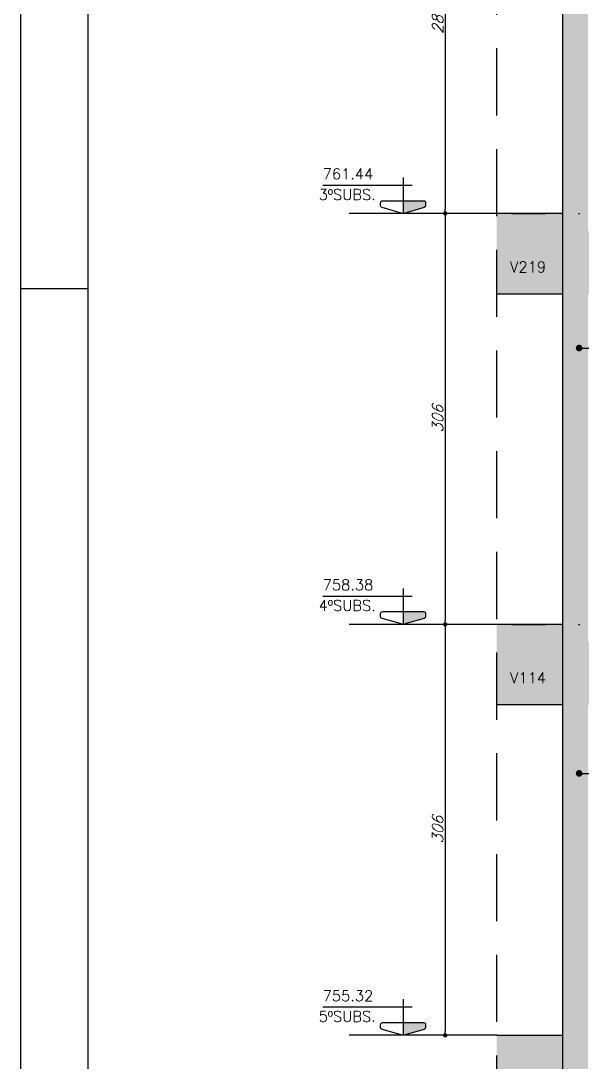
# Model space of a CAD drawing. Header units: millimetres. Extents: x -832 to 3668, y -1574 to 5296.
# Drawn here: x -832 to -414, y -503 to 273 of the extents above; entities that cross this region are included whole.
import ezdxf
from ezdxf import colors
from ezdxf.entities.mleader import LeaderData, LeaderLine
from ezdxf.enums import TextEntityAlignment as Align
from ezdxf.math import Vec2, Vec3

# ---------------------------------------------------------------- set-up
doc = ezdxf.new("R2010")
doc.units = ezdxf.units.MM
doc.header["$LTSCALE"] = 50
doc.linetypes.add('DASHED', pattern=[0.75, 0.5, -0.25])
doc.linetypes.add('DIVIDE2', pattern=[0.625, 0.25, -0.125, 0, -0.125, 0, -0.125])
for name, color, linetype in [('F-AUX', 2, 'Continuous'), ('F-AUX-RED', 1, 'Continuous'), ('F-CORTE', 4, 'Continuous'), ('F-COTAS', 106, 'Continuous'), ('F-EIXOS-DET', 1, 'Continuous'), ('F-MARGEM', 1, 'Continuous'), ('F-NÍVEL-VISTA', 2, 'Continuous'), ('F-SOLIDO', 71, 'Continuous'), ('F-TEXTO', 6, 'Continuous'), ('F-TEXTO-YELLOW', 2, 'Continuous'), ('F-VISTA', 2, 'Continuous'), ('F-VISTA SÓLIDO', 254, 'Continuous')]:
    doc.layers.add(name, color=color, linetype=linetype)
doc.styles.add('CP-TEXT-INCL', font='romans.shx', dxfattribs={"oblique": 20})
doc.styles.add('MCP', font='romans.shx')
doc.styles.get("Standard").update_dxf_attribs({"font": 'arial.ttf'})
doc.dimstyles.new('CP-COTAS-50', dxfattribs={"dimscale": 0.64, "dimtxt": 12.5, "dimasz": 5, "dimexe": 5, "dimexo": 5, "dimgap": 2.5, "dimtad": 1, "dimdec": 1, "dimdsep": 46, "dimtxsty": 'CP-TEXT-INCL', "dimblk1": 'DOT', "dimblk2": 'DOT', "dimsah": 1, "dimcen": 9, "dimclrd": 256, "dimclre": 256, "dimclrt": 256, "dimadec": 0, "dimazin": 0, "dimtfac": 1, "dimtdec": 1, "dimtmove": 2, "dimatfit": 3, "dimldrblk": 'DOT', "dimfxl": 5, "dimtolj": 1, "dimarcsym": 0})
pattern_1 = [(0, (0, 0), (0, 6.985), [5.08, -1.905]), (90, (0, 0), (-6.985, 4e-16), [5.08, -1.905])]

# ---------------------------------------------------------------- blocks, each defined once
blk = doc.blocks.new('A0-1L_900')
at = {"layer": 'F-MARGEM', "color": 2}
blk.add_line((32.95, 89), (32.95, 90), dxfattribs=at)
blk.add_lwpolyline([(0, 0), (0, 90), (137.4, 90), (137.4, 0)], close=True, dxfattribs=at)
at = {"layer": 'F-MARGEM', "color": 7}
blk.add_lwpolyline([(2.5, 89), (136.4, 89), (136.4, 1), (2.5, 1)], close=True, dxfattribs=at)
blk = doc.blocks.new('Nível - Vista')
at = {"layer": 'F-NÍVEL-VISTA'}
blk.add_hatch(color=71, dxfattribs=at).paths.add_polyline_path([(0, 0.238), (-0.38, 0.238, 0.414214), (-0.42, 0.198), (-0.42, 0.148, 0.331206), (-0.391, 0.11), (-0.011, 0.002, 0.072993), (0, 0)])
at = {"layer": 'F-NÍVEL-VISTA', "color": 2}
for p, q in [((0, 0.67), (0, 0)), ((-0.168, 0.521), (1.493, 0.521))]:
    blk.add_line(p, q, dxfattribs=at)
blk.add_lwpolyline([(-0.011, 0.002, 0.146769), (0.011, 0.002), (0.391, 0.11, 0.331206), (0.42, 0.148), (0.42, 0.198, 0.414214), (0.38, 0.238), (-0.38, 0.238, 0.414214), (-0.42, 0.198), (-0.42, 0.148, 0.331206), (-0.391, 0.11), (-0.011, 0.002, 0.146769), (0.011, 0.002)], format="xyb", dxfattribs=at)
at = {"layer": 'F-TEXTO', "color": 3, "style": 'MCP'}
for tag, p in [('NÍVEL', (1.026, 0.636)), ('NÍVEL_DETALHE', (1.02, 0.186))]:
    blk.add_attdef(tag, text='', height=0.2, dxfattribs=at).set_placement(p, align=Align.CENTER)
blk = doc.blocks.new('_DOT')
at = {"color": 0, "linetype": 'ByBlock'}
blk.add_line((-0.5, 0), (-1, 0), dxfattribs=at)
at = {"color": 0, "linetype": 'ByBlock', "const_width": 0.5}
blk.add_lwpolyline([(-0.25, 0, 1), (0.25, 0, 1)], format="xyb", close=True, dxfattribs=at)
blk = doc.blocks.new('*D82')
at = {"layer": 'DEFPOINTS', "color": 0, "transparency": 16777216}
for p in [(-516.42, 417.06), (-516.42, 129.06), (-516.42, 129.06)]:
    blk.add_point(p, dxfattribs=at)
at = {"layer": 'F-COTAS', "lineweight": -2, "transparency": 16777216}
blk.add_line((-516.42, 413.86), (-516.42, 132.26), dxfattribs=at)
at = {"layer": 'F-COTAS', "lineweight": -2, "transparency": 16777216, "xscale": 3.2, "yscale": 3.2, "zscale": 3.2}
for p, rotation in [((-516.42, 417.06), 90), ((-516.42, 129.06), 270)]:
    blk.add_blockref('_DOT', p, dxfattribs=dict(at, rotation=rotation))
at = {"layer": 'F-COTAS', "transparency": 16777216, "insert": (-522.02, 273.06), "char_height": 8, "attachment_point": 5, "rotation": 90, "style": 'CP-TEXT-INCL'}
blk.add_mtext('\\A1;288', dxfattribs=at)
blk = doc.blocks.new('*D83')
at = {"layer": 'DEFPOINTS', "color": 0, "transparency": 16777216}
for p in [(-516.42, 129.06), (-516.42, -176.94), (-516.42, -176.94)]:
    blk.add_point(p, dxfattribs=at)
at = {"layer": 'F-COTAS', "lineweight": -2, "transparency": 16777216}
blk.add_line((-516.42, 125.86), (-516.42, -173.74), dxfattribs=at)
at = {"layer": 'F-COTAS', "lineweight": -2, "transparency": 16777216, "xscale": 3.2, "yscale": 3.2, "zscale": 3.2}
for p, rotation in [((-516.42, 129.06), 90), ((-516.42, -176.94), 270)]:
    blk.add_blockref('_DOT', p, dxfattribs=dict(at, rotation=rotation))
at = {"layer": 'F-COTAS', "transparency": 16777216, "insert": (-522.02, -23.94), "char_height": 8, "attachment_point": 5, "rotation": 90, "style": 'CP-TEXT-INCL'}
blk.add_mtext('\\A1;306', dxfattribs=at)
blk = doc.blocks.new('*D84')
at = {"layer": 'DEFPOINTS', "color": 0, "transparency": 16777216}
for p in [(-516.42, -176.94), (-516.42, -482.94), (-516.42, -482.94)]:
    blk.add_point(p, dxfattribs=at)
at = {"layer": 'F-COTAS', "lineweight": -2, "transparency": 16777216}
blk.add_line((-516.42, -180.14), (-516.42, -479.74), dxfattribs=at)
at = {"layer": 'F-COTAS', "lineweight": -2, "transparency": 16777216, "xscale": 3.2, "yscale": 3.2, "zscale": 3.2}
for p, rotation in [((-516.42, -176.94), 90), ((-516.42, -482.94), 270)]:
    blk.add_blockref('_DOT', p, dxfattribs=dict(at, rotation=rotation))
at = {"layer": 'F-COTAS', "transparency": 16777216, "insert": (-522.02, -329.94), "char_height": 8, "attachment_point": 5, "rotation": 90, "style": 'CP-TEXT-INCL'}
blk.add_mtext('\\A1;306', dxfattribs=at)

msp = doc.modelspace()

# ---------------------------------------------------------------- hatches: boundary and pattern name
h = msp.add_hatch()
h.set_pattern_fill('ANGLE', color=256)
h.set_pattern_definition(pattern_1)
h.paths.add_polyline_path([(-614.04, 137.13), (-564.7, 137.13), (-564.7, 149.13), (-614.04, 149.13)], flags=9)
h = msp.add_hatch()
h.set_pattern_fill('ANGLE', color=256)
h.set_pattern_definition(pattern_1)
h.paths.add_polyline_path([(-469.7, 83.22), (-437.89, 83.22), (-437.89, 95.22), (-469.7, 95.22)], flags=9)
h = msp.add_hatch()
h.set_pattern_fill('ANGLE', color=256)
h.set_pattern_definition(pattern_1)
h.paths.add_polyline_path([(-614.04, -168.87), (-564.7, -168.87), (-564.7, -156.87), (-614.04, -156.87)], flags=9)
h = msp.add_hatch()
h.set_pattern_fill('ANGLE', color=256)
h.set_pattern_definition(pattern_1)
h.paths.add_polyline_path([(-469.7, -222.78), (-437.13, -222.78), (-437.13, -210.78), (-469.7, -210.78)], flags=9)
h = msp.add_hatch()
h.set_pattern_fill('ANGLE', color=256)
h.set_pattern_definition(pattern_1)
h.paths.add_polyline_path([(-614.04, -474.87), (-564.7, -474.87), (-564.7, -462.87), (-614.04, -462.87)], flags=9)
at = {"layer": 'F-SOLIDO'}
h = msp.add_hatch(color=256, dxfattribs=at)
h.dxf.hatch_style = 1
h.paths.add_polyline_path([(-410.07, 4294.74), (-429.07, 4294.73), (-429.07, -692.94), (-478.03, -692.94), (-478.03, -947.94), (-410.07, -947.94)])
h.paths.add_polyline_path([(-307.57, -692.94), (-410.07, -692.94), (-410.07, -947.94), (-307.57, -947.94)])
at = {"layer": 'F-VISTA SÓLIDO'}
h = msp.add_hatch(color=256, dxfattribs=at)
h.dxf.hatch_style = 1
h.paths.add_polyline_path([(-429.07, 129.06), (-478.03, 129.06), (-478.03, 69.06), (-429.07, 69.06)])
h.paths.add_polyline_path([(-247.95, 116.06), (-410.07, 116.06), (-410.07, 69.06), (-174.85, 69.06)])
h.paths.add_polyline_path([(166.93, 129.06), (-156.94, 129.06), (-177.16, 116.06), (-184.57, 116.06), (-184.57, 114.06), (-186.57, 114.06), (-186.57, 98.06), (-156.57, 98.06), (-156.57, 96.06), (-158.57, 96.06), (-158.57, 80.06), (-128.57, 80.06), (-128.57, 78.06), (-130.57, 78.06), (-130.57, 69.06), (166.93, 69.06)])
h = msp.add_hatch(color=256, dxfattribs=at)
h.dxf.hatch_style = 1
h.paths.add_polyline_path([(-429.07, -176.94), (-478.03, -176.94), (-478.03, -236.94), (-429.07, -236.94)])
h.paths.add_polyline_path([(-247.95, -189.94), (-410.07, -189.94), (-410.07, -236.94), (-174.85, -236.94)])
h.paths.add_polyline_path([(166.93, -176.94), (-212.94, -176.94), (-214.57, -177.98), (-214.57, -189.94), (-184.57, -189.94), (-184.57, -191.94), (-186.57, -191.94), (-186.57, -207.94), (-156.57, -207.94), (-156.57, -209.94), (-158.57, -209.94), (-158.57, -225.94), (-128.57, -225.94), (-128.57, -227.94), (-130.57, -227.94), (-130.57, -236.94), (166.93, -236.94)])
h = msp.add_hatch(color=256, dxfattribs=at)
h.dxf.hatch_style = 1
h.paths.add_polyline_path([(-429.07, -482.94), (-478.03, -482.94), (-478.03, -692.94), (-429.07, -692.94)])

# ---------------------------------------------------------------- linework, layer by layer
at = {"layer": 'F-AUX', "color": 1, "linetype": 'DASHED', "ltscale": 2}
msp.add_line((-478.03, -997.94), (-478.03, 4294.69), dxfattribs=at)
at = {"layer": 'F-CORTE'}
msp.add_line((-429.07, 4294.73), (-429.07, -692.94), dxfattribs=at)
at = {"layer": 'F-EIXOS-DET'}
for points in [[(-478.03, 129.06), (-588.03, 129.06)], [(-478.03, -176.94), (-588.03, -176.94)], [(-478.03, -482.94), (-588.03, -482.94)]]:
    msp.add_lwpolyline(points, dxfattribs=at)
at = {"layer": 'F-EIXOS-DET', "color": 252, "linetype": 'DIVIDE2', "ltscale": 2}
for points in [[(-466.84, 129.06), (248.16, 129.06)], [(-466.84, -176.94), (248.16, -176.94)]]:
    msp.add_lwpolyline(points, dxfattribs=at)
at = {"layer": 'F-VISTA'}
for points in [[(-429.07, 129.06), (-478.03, 129.06)], [(-429.07, 69.06), (-478.03, 69.06)], [(-429.07, -176.94), (-478.03, -176.94)], [(-429.07, -236.94), (-478.03, -236.94)], [(-478.03, -482.94), (-429.07, -482.94)]]:
    msp.add_lwpolyline(points, dxfattribs=at)

# ---------------------------------------------------------------- block references
at = {"layer": 'F-MARGEM', "xscale": 50, "yscale": 50, "zscale": 50, "rotation": 90}
msp.add_blockref('A0-1L_900', (3667.68, -1574.47), dxfattribs=at)
at = {"layer": 'F-NÍVEL-VISTA', "linetype": 'Continuous'}
ref = msp.add_blockref('Nível - Vista', (-547.78, 129.06), dxfattribs=dict(at, xscale=-40, yscale=40, zscale=40))
ref.add_attrib('NÍVEL', '761.44', dxfattribs={"layer": 'F-TEXTO', "color": 3, "height": 8, "style": 'MCP'}).set_placement((-588.82, 154.49), align=Align.CENTER)
ref = msp.add_blockref('Nível - Vista', (-547.78, -176.94), dxfattribs=dict(at, xscale=-40, yscale=40, zscale=40))
ref.add_attrib('NÍVEL', '758.38', dxfattribs={"layer": 'F-TEXTO', "color": 3, "height": 8, "style": 'MCP'}).set_placement((-588.82, -151.51), align=Align.CENTER)
ref = msp.add_blockref('Nível - Vista', (-547.78, -482.94), dxfattribs=dict(at, xscale=-40, yscale=40, zscale=40))
ref.add_attrib('NÍVEL', '755.32', dxfattribs={"layer": 'F-TEXTO', "color": 3, "height": 8, "style": 'MCP'}).set_placement((-588.82, -457.51), align=Align.CENTER)

# ---------------------------------------------------------------- texts
at = {"layer": 'F-TEXTO', "color": 3, "style": 'MCP'}
for s, p in [('3ºSUBS.', (-589.37, 139.13)), ('4ºSUBS.', (-589.37, -166.87)), ('5ºSUBS.', (-589.37, -472.87))]:
    msp.add_text(s, height=8, dxfattribs=at).set_placement(p, align=Align.CENTER)
at = {"layer": 'F-TEXTO-YELLOW', "style": 'MCP'}
for s, p in [('V219', (-468.08, 85.22)), ('V114', (-468.08, -220.78))]:
    msp.add_text(s, height=8, dxfattribs=at).set_placement(p)

# ---------------------------------------------------------------- dimensions: what is measured, and where the dimension line sits
at = {"layer": 'F-COTAS'}
for base, p1, p2, picture, middle in [((-516.42, 129.06), (-516.42, 417.06), (-516.42, 129.06), '*D82', (-522.02, 273.06)), ((-516.42, -176.94), (-516.42, 129.06), (-516.42, -176.94), '*D83', (-522.02, -23.94)), ((-516.42, -482.94), (-516.42, -176.94), (-516.42, -482.94), '*D84', (-522.02, -329.94))]:
    dim = msp.add_linear_dim(base=base, p1=p1, p2=p2, angle=90, dimstyle='CP-COTAS-50', override={"dimfxl": 2.5}, dxfattribs=at)
    dim.commit()
    dim.dimension.update_dxf_attribs({"geometry": picture, "text_midpoint": middle})

# ---------------------------------------------------------------- leaders
at = {"layer": 'F-AUX-RED'}
ml = msp.add_multileader_mtext('Standard', dxfattribs=at)
ml.set_content('', color=256)
ml.set_leader_properties()
ml.set_arrow_properties(name='DOT')
ml.build(insert=Vec2(0, 0))
ml.multileader.update_dxf_attribs({"text_right_attachment_type": 6, "dogleg_length": 0.36, "arrow_head_size": 5})
ctx = ml.context
ctx.base_point, ctx.char_height, ctx.arrow_head_size, ctx.landing_gap_size, ctx.plane_origin = Vec3(-362.58, 28.83), 0.18, 5, 0.09, Vec3(-416.72, 46.83)
ctx.right_attachment = 6
notes = []
notes.append((ctx, [(0, (1, 1, 0), (-396.07, 28.83), (1, 0), 33.49, [(0, [(-416.72, 28.83)], 0, [])])]))
ctx.mtext.insert, ctx.mtext.flow_direction = Vec3(-362.49, 28.92), 5
ml = msp.add_multileader_mtext('Standard', dxfattribs=at)
ml.set_content('', color=256)
ml.set_leader_properties()
ml.set_arrow_properties(name='DOT')
ml.build(insert=Vec2(0, 0))
ml.multileader.update_dxf_attribs({"text_right_attachment_type": 6, "dogleg_length": 0.36, "arrow_head_size": 5})
ctx = ml.context
ctx.base_point, ctx.char_height, ctx.arrow_head_size, ctx.landing_gap_size, ctx.plane_origin = Vec3(-362.58, -287.89), 0.18, 5, 0.09, Vec3(-416.72, -269.89)
ctx.right_attachment = 6
notes.append((ctx, [(0, (1, 1, 0), (-396.07, -287.89), (1, 0), 33.49, [(0, [(-416.72, -287.89)], 0, [])])]))
ctx.mtext.insert, ctx.mtext.flow_direction = Vec3(-362.49, -287.8), 5
for ctx, leaders in notes:
    for number, flags, end, landing, length, lines in leaders:
        leader = LeaderData()
        leader.index, (leader.has_last_leader_line, leader.has_dogleg_vector, leader.attachment_direction) = number, flags
        leader.last_leader_point, leader.dogleg_vector, leader.dogleg_length = Vec3(end), Vec3(landing), length
        for number, points, colour, breaks in lines:
            line = LeaderLine()
            line.index, line.vertices, line.color, line.breaks = number, Vec3.list(points), colors.encode_raw_color(colour), breaks
            leader.lines.append(line)
        ctx.leaders.append(leader)

doc.saveas('drawing.dxf')
